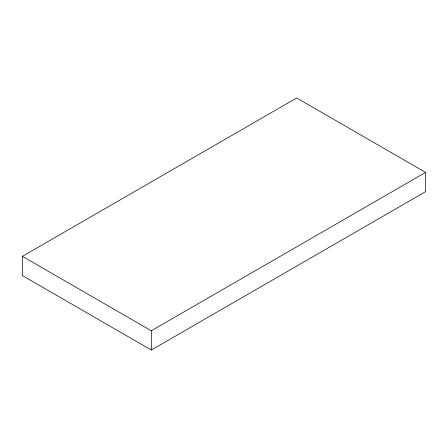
<?xml version="1.0" encoding="UTF-8"?>
<svg xmlns="http://www.w3.org/2000/svg" width="448" height="448" viewBox="0 0 448 448"><rect width="100%" height="100%" fill="white"/><g stroke="black" fill="none" stroke-linecap="round" stroke-linejoin="round"><path stroke-width="0.67" d="M22.4 256.334L296.688 97.978L425.6 172.407L425.6 191.666L151.312 350.022L22.4 275.593L22.4 256.334L151.312 330.764L425.6 172.407M151.312 330.764L151.312 350.022"/></g></svg>
